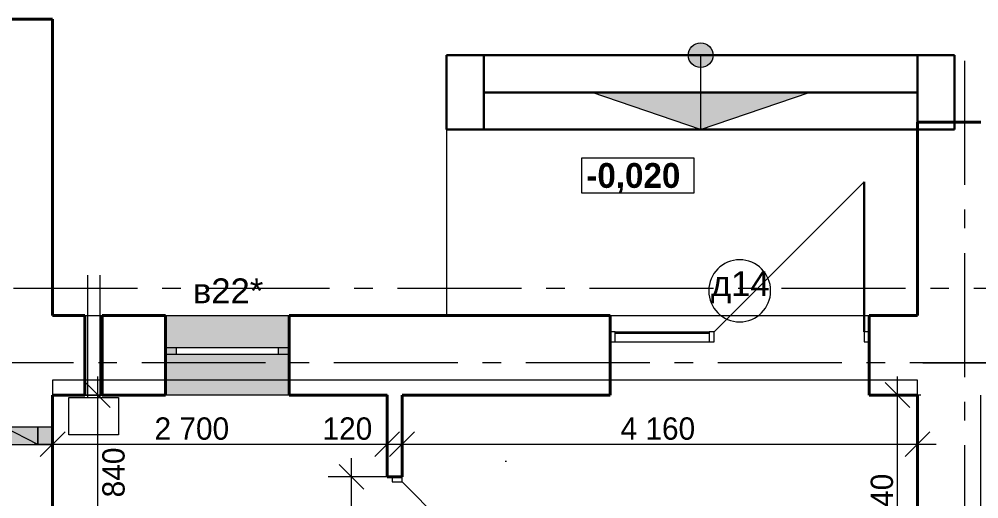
# Model space of a CAD drawing. Extents: x 299995 to 392849, y -57101 to -11292.
# Drawn here: x 349908 to 357653, y -30453 to -26587 of the extents above; entities that cross this region are included whole.
import ezdxf

# ---------------------------------------------------------------- set-up
doc = ezdxf.new("R2010")
doc.units = 0
doc.header["$MEASUREMENT"] = 0
for name, pattern in [('Wipeout_Contour', [1000, 0, -1000]), ('Крупный пунктир', [9375, 0, -9375]), ('Пунктирная', [200, 100, -100]), ('Штрихштриховая', [1550, 1000, -200, 150, -200])]:
    doc.linetypes.add(name, pattern=pattern)
for name, color, linetype, lineweight in [('0_Ном_пера__41', 7, 'Continuous', 30), ('2D-чертеж - Общий_Ном_пера__1', 7, 'Continuous', 13), ('2D-чертеж - Общий_Ном_пера__19', 255, 'Continuous', 0), ('Интерьер- Перегородка_Ном_пера__1', 7, 'Continuous', 13), ('Интерьер- Перегородка_Ном_пера__19', 255, 'Continuous', 0), ('Интерьер- Перегородка_Ном_пера__21', 7, 'Continuous', 20), ('Интерьер- Перегородка_Ном_пера__41', 7, 'Continuous', 30), ('Интерьер- Перегородка_Ном_пера__61', 7, 'Continuous', 40), ('Колонны_Ном_пера__1', 7, 'Continuous', 13), ('Колонны_Ном_пера__21', 7, 'Continuous', 20), ('котел_Ном_пера__1', 7, 'Continuous', 13), ('Лестницы внутренние_Ном_пера__21', 7, 'Continuous', 20), ('Лестницы внутренние_Ном_пера__41', 7, 'Continuous', 30), ('Линии разрезов_Ном_пера__1', 7, 'Continuous', 13), ('Отметки высот_Ном_пера__21', 7, 'Continuous', 20), ('перегородки_Ном_пера__21', 7, 'Continuous', 20), ('перегородки_Ном_пера__61', 7, 'Continuous', 40), ('Перекрытия_Ном_пера__21', 7, 'Continuous', 20)]:
    doc.layers.add(name, color=color, linetype=linetype, lineweight=lineweight)
for name, color, linetype in [('Интерьер- Перегородка', 7, 'Continuous'), ('Линии разрезов', 7, 'Continuous'), ('Отметки высот', 7, 'Continuous'), ('Перекрытия', 7, 'Continuous'), ('РОЗМІРИ ПЕРЕГОРОДОК', 7, 'Continuous')]:
    doc.layers.add(name, color=color, linetype=linetype)
for name, color, linetype, lineweight, true_color in [('Интерьер- Перегородка_Ном_пера__23', 7, 'Continuous', 20, 0xff6600), ('Интерьер- Перегородка_Ном_пера__3', 7, 'Continuous', 18, 0xdd5800), ('Колонны_Ном_пера__249', 7, 'Continuous', 13, 0xe8e8e8), ('Лестницы внутренние_Ном_пера__2', 7, 'Continuous', 13, 0x7f7f7f), ('Перекрытия_Ном_пера__191', 7, 'Continuous', 0, 0xe8e8e8), ('Перекрытия_Ном_пера__229', 7, 'Continuous', 0, 0xe8e8e8), ('Перекрытия_Ном_пера__4', 7, 'Continuous', 20, 0x016515), ('РОЗМІРИ ПЕРЕГОРОДОК_Ном_пера__98', 7, 'Continuous', 13, 0x001f3e)]:
    doc.layers.add(name, color=color, linetype=linetype, lineweight=lineweight, true_color=true_color)
doc.styles.add('СГЕНЕРИР_СТИЛЬ_1', font='')
doc.styles.add('СГЕНЕРИР_СТИЛЬ_2', font='')
doc.styles.add('СГЕНЕРИР_СТИЛЬ_3', font='')
doc.styles.add('СГЕНЕРИР_СТИЛЬ_4', font='')
doc.styles.get('СГЕНЕРИР_СТИЛЬ_1').set_extended_font_data('Arial Кириллический')
doc.styles.get('СГЕНЕРИР_СТИЛЬ_2').set_extended_font_data('Century Gothic')
doc.styles.get('СГЕНЕРИР_СТИЛЬ_3').set_extended_font_data('Arial Unicode MS Кириллический')
doc.styles.get('СГЕНЕРИР_СТИЛЬ_4').set_extended_font_data('Century Gothic', bold=True)
doc.dimstyles.new('СГЕНЕРИР_СТИЛЬ__3', dxfattribs={"dimtxt": 179.999995, "dimasz": 190, "dimexe": 0.18, "dimexo": 0, "dimgap": 0.09, "dimtad": 3, "dimdec": 0, "dimzin": 0, "dimdsep": 46, "dimtxsty": 'СГЕНЕРИР_СТИЛЬ_3', "dimblk": 'ARROWHEAD_6', "dimblk1": 'ARROWHEAD_6', "dimblk2": 'ARROWHEAD_6', "dimcen": 0.09, "dimclrd": 256, "dimclre": 256, "dimclrt": 256, "dimadec": 0, "dimazin": 0, "dimtfac": 1, "dimtdec": 4, "dimtmove": 0, "dimatfit": 3, "dimfxl": 0, "dimtolj": 1, "dimtzin": 0, "dimarcsym": 0})
doc.dimstyles.new('СГЕНЕРИР_СТИЛЬ__5', dxfattribs={"dimtxt": 179.999995, "dimasz": 190, "dimexe": 0.18, "dimexo": 0, "dimgap": 0.09, "dimtad": 1, "dimtih": 1, "dimtoh": 1, "dimdec": 0, "dimzin": 0, "dimdsep": 46, "dimtxsty": 'СГЕНЕРИР_СТИЛЬ_3', "dimblk": 'ARROWHEAD_6', "dimblk1": 'ARROWHEAD_6', "dimblk2": 'ARROWHEAD_6', "dimcen": 0.09, "dimclrd": 256, "dimclre": 256, "dimclrt": 256, "dimadec": 0, "dimazin": 0, "dimtfac": 1, "dimtdec": 4, "dimtmove": 0, "dimatfit": 3, "dimfxl": 0, "dimtolj": 1, "dimtzin": 0, "dimarcsym": 0})
doc.dimstyles.new('СГЕНЕРИР_СТИЛЬ__7', dxfattribs={"dimtxt": 179.999995, "dimasz": 190, "dimexe": 0.18, "dimexo": 0, "dimgap": 0.09, "dimtad": 1, "dimdec": 0, "dimzin": 0, "dimdsep": 46, "dimtxsty": 'СГЕНЕРИР_СТИЛЬ_3', "dimblk": 'ARROWHEAD_6', "dimblk1": 'ARROWHEAD_6', "dimblk2": 'ARROWHEAD_6', "dimcen": 0.09, "dimclrd": 256, "dimclre": 256, "dimclrt": 256, "dimadec": 0, "dimazin": 0, "dimtfac": 1, "dimtdec": 4, "dimtmove": 0, "dimatfit": 3, "dimfxl": 0, "dimtolj": 1, "dimtzin": 0, "dimarcsym": 0})

# ---------------------------------------------------------------- blocks, each defined once
blk = doc.blocks.new('*D204')
at = {"layer": 'РОЗМІРИ ПЕРЕГОРОДОК_Ном_пера__98', "linetype": 'Continuous'}
for p, q in [((356996.5, -29616.6), (356996.5, -29466.6)), ((357096.5, -29716.6), (356896.5, -29516.6)), ((357184, -29616.6), (356809, -29616.6)), ((356996.5, -31456.6), (356996.5, -29616.6)), ((356896.5, -31356.6), (357096.5, -31556.6)), ((357184, -31456.6), (356809, -31456.6))]:
    blk.add_line(p, q, dxfattribs=at)
at = {"layer": 'РОЗМІРИ ПЕРЕГОРОДОК_Ном_пера__98', "insert": (356780.5, -30853.4), "char_height": 180, "attachment_point": 1, "rotation": 90, "style": 'СГЕНЕРИР_СТИЛЬ_2'}
blk.add_mtext('{1\xa0840}', dxfattribs=at)
blk = doc.blocks.new('ARROWHEAD_6')
at = {"linetype": 'Continuous'}
for p, q in [((-0.5, -0.5), (0.5, 0.5)), ((0, 0), (-1, 0))]:
    blk.add_line(p, q, dxfattribs=at)
blk = doc.blocks.new('*D212')
at = {"layer": 'РОЗМІРИ ПЕРЕГОРОДОК_Ном_пера__98', "linetype": 'Continuous'}
for p, q in [((352589.6, -30276.6), (352589.6, -30126.6)), ((352689.6, -30376.6), (352489.6, -30176.6)), ((352878.1, -30276.6), (352402.1, -30276.6)), ((352589.6, -31196.6), (352589.6, -30276.6)), ((352489.6, -31096.6), (352689.6, -31296.6)), ((352878.1, -31196.6), (352402.1, -31196.6))]:
    blk.add_line(p, q, dxfattribs=at)
at = {"layer": 'РОЗМІРИ ПЕРЕГОРОДОК_Ном_пера__98', "insert": (352373.6, -30947.5), "char_height": 180, "attachment_point": 1, "rotation": 90, "style": 'СГЕНЕРИР_СТИЛЬ_2'}
blk.add_mtext('{920}', dxfattribs=at)
blk = doc.blocks.new('*D213')
at = {"layer": 'РОЗМІРИ ПЕРЕГОРОДОК_Ном_пера__98', "linetype": 'Continuous'}
for p, q in [((350178.1, -30200.4), (350178.1, -29616.6)), ((352878.1, -30200.4), (352878.1, -29825.4)), ((350278.1, -29912.9), (350078.1, -30112.9)), ((352978.1, -29912.9), (352778.1, -30112.9)), ((350028.1, -30012.9), (350178.1, -30012.9)), ((350178.1, -30012.9), (352878.1, -30012.9))]:
    blk.add_line(p, q, dxfattribs=at)
at = {"layer": 'РОЗМІРИ ПЕРЕГОРОДОК_Ном_пера__98', "char_height": 180, "attachment_point": 1, "style": 'СГЕНЕРИР_СТИЛЬ_2'}
for s, insert in [('{2\xa0700}', (351000.3, -29796.9)), ('{120}', (352356.2, -29796.9))]:
    blk.add_mtext(s, dxfattribs=dict(at, insert=insert))
blk = doc.blocks.new('*D214')
at = {"layer": 'РОЗМІРИ ПЕРЕГОРОДОК_Ном_пера__98', "linetype": 'Continuous'}
for p, q in [((352998.1, -30200.4), (352998.1, -29825.4)), ((352978.1, -29912.9), (352778.1, -30112.9)), ((353098.1, -29912.9), (352898.1, -30112.9)), ((352878.1, -30012.9), (352998.1, -30012.9))]:
    blk.add_line(p, q, dxfattribs=at)
blk = doc.blocks.new('*D215')
at = {"layer": 'РОЗМІРИ ПЕРЕГОРОДОК_Ном_пера__98', "linetype": 'Continuous'}
for p, q in [((357158.1, -30200.4), (357158.1, -29616.6)), ((352998.1, -30200.4), (352998.1, -29825.4)), ((353098.1, -29912.9), (352898.1, -30112.9)), ((357058.1, -30112.9), (357258.1, -29912.9)), ((352998.1, -30012.9), (357158.1, -30012.9)), ((357158.1, -30012.9), (357308.1, -30012.9))]:
    blk.add_line(p, q, dxfattribs=at)
at = {"layer": 'РОЗМІРИ ПЕРЕГОРОДОК_Ном_пера__98', "insert": (354761.3, -29796.9), "char_height": 180, "attachment_point": 1, "style": 'СГЕНЕРИР_СТИЛЬ_2'}
blk.add_mtext('{4\xa0160}', dxfattribs=at)
blk = doc.blocks.new('*D223')
at = {"layer": 'РОЗМІРИ ПЕРЕГОРОДОК_Ном_пера__98', "linetype": 'Continuous'}
for p, q in [((357668.1, -31352.9), (357668.1, -29616.6)), ((361818.5, -31352.9), (361818.5, -30977.9)), ((357768.1, -31065.4), (357568.1, -31265.4)), ((361918.5, -31065.4), (361718.5, -31265.4)), ((357518.1, -31165.4), (357668.1, -31165.4)), ((357668.1, -31165.4), (361818.5, -31165.4))]:
    blk.add_line(p, q, dxfattribs=at)
at = {"layer": 'РОЗМІРИ ПЕРЕГОРОДОК_Ном_пера__98', "char_height": 180, "attachment_point": 1, "style": 'СГЕНЕРИР_СТИЛЬ_2'}
for s, insert in [('{4\xa0150}', (359215.6, -30949.4)), ('{120}', (361296.7, -30949.4))]:
    blk.add_mtext(s, dxfattribs=dict(at, insert=insert))
blk = doc.blocks.new('*D322')
at = {"layer": 'РОЗМІРИ ПЕРЕГОРОДОК_Ном_пера__98', "linetype": 'Continuous'}
for p, q in [((350542.9, -29616.6), (350542.9, -29466.6)), ((350642.9, -29716.6), (350442.9, -29516.6)), ((350730.4, -29616.6), (350178.1, -29616.6)), ((350542.9, -31456.6), (350542.9, -29616.6)), ((350442.9, -31356.6), (350642.9, -31556.6)), ((350730.4, -31456.6), (350355.4, -31456.6))]:
    blk.add_line(p, q, dxfattribs=at)
at = {"layer": 'РОЗМІРИ ПЕРЕГОРОДОК_Ном_пера__98', "char_height": 180, "attachment_point": 1, "rotation": 90, "style": 'СГЕНЕРИР_СТИЛЬ_2'}
for s, insert in [('{1\xa0840}', (350578.9, -30642.5)), ('{120}', (350578.9, -31356.6))]:
    blk.add_mtext(s, dxfattribs=dict(at, insert=insert))
blk = doc.blocks.new('Плоскость сечения_2', base_point=(391336.3, -34668.7))
at = {"layer": 'Линии разрезов_Ном_пера__1', "linetype": 'Крупный пунктир'}
blk.add_line((391336.3, -30150.3), (303895.9, -30150.3), dxfattribs=at)
blk = doc.blocks.new('Линия_5159', base_point=(389497.3, -29356.6))
at = {"layer": 'Перекрытия_Ном_пера__4', "linetype": 'Штрихштриховая'}
blk.add_line((389097.3, -29356.6), (305925.9, -29356.6), dxfattribs=at)
blk = doc.blocks.new('Линия_5171', base_point=(357538.1, -26921.9))
at = {"layer": 'Перекрытия_Ном_пера__4', "linetype": 'Штрихштриховая'}
blk.add_line((357538.1, -26921.9), (357538.1, -54583.9), dxfattribs=at)
blk = doc.blocks.new('Линия_5187', base_point=(390011.9, -28756.6))
at = {"layer": 'Перекрытия_Ном_пера__4', "linetype": 'Штрихштриховая'}
blk.add_line((389611.9, -28756.6), (305398.8, -28756.6), dxfattribs=at)
blk = doc.blocks.new('Отметка уровня_29', base_point=(354900.8, -27846.4))
at = {"layer": 'Отметки высот_Ном_пера__21', "linetype": 'Continuous'}
for p, q in [((354445.8, -27706.4), (354445.8, -27986.4)), ((355355.9, -27706.4), (354445.8, -27706.4)), ((355355.9, -27986.4), (355355.9, -27706.4)), ((354445.8, -27986.4), (355355.9, -27986.4))]:
    blk.add_line(p, q, dxfattribs=at)
at = {"layer": 'Отметки высот_Ном_пера__21', "insert": (354485.8, -27746.4), "char_height": 200, "attachment_point": 1, "style": 'СГЕНЕРИР_СТИЛЬ_4'}
blk.add_mtext('{-0,020}', dxfattribs=at)

msp = doc.modelspace()

# ---------------------------------------------------------------- hatches: boundary and pattern name
at = {"layer": '2D-чертеж - Общий_Ном_пера__19', "linetype": 'Continuous'}
msp.add_hatch(color=256, dxfattribs=at).paths.add_polyline_path([(350058.1, -29876.6), (350058.1, -30016.6), (350178.1, -30016.6), (350178.1, -29876.6)], flags=0)
at = {"layer": 'Интерьер- Перегородка_Ном_пера__19', "linetype": 'Continuous'}
for points in [[(352088.1, -28976.6), (351088.1, -28976.6), (351088.1, -29236.6), (352088.1, -29236.6)], [(352088.1, -29236.6), (351088.1, -29236.6), (351088.1, -29616.6), (352088.1, -29616.6)]]:
    msp.add_hatch(color=256, dxfattribs=at).paths.add_polyline_path(points, flags=0)
at = {"layer": 'Колонны_Ном_пера__249', "linetype": 'Continuous'}
msp.add_hatch(color=256, dxfattribs=at).paths.add_polyline_path([(350058.1, -30016.6), (350058.1, -29876.6), (349788.1, -29876.6), (349788.1, -30016.6)], flags=0)
at = {"layer": 'Лестницы внутренние_Ном_пера__2', "linetype": 'Continuous'}
for points in [[(355408.1, -26976.6, 1), (355408.1, -26776.6, 1)], [(355408.1, -27476.6), (356283.1, -27176.6), (354533.1, -27176.6)]]:
    msp.add_hatch(color=256, dxfattribs=at).paths.add_polyline_path(points, flags=0)

# ---------------------------------------------------------------- linework, layer by layer
at = {"layer": '0_Ном_пера__41', "linetype": 'Continuous'}
for p, q in [((353658.2, -26876.6), (353358.1, -26876.6)), ((353358.1, -26876.6), (353358.1, -27476.6)), ((353658.2, -27476.6), (353658.2, -26876.6)), ((357458.2, -26876.6), (357158.1, -26876.6)), ((357158.1, -26876.6), (357158.1, -27476.6)), ((357458.2, -27476.6), (357458.2, -26876.6)), ((353358.1, -27476.6), (353658.2, -27476.6)), ((357158.1, -27476.6), (357458.2, -27476.6))]:
    msp.add_line(p, q, dxfattribs=at)
at = {"layer": '2D-чертеж - Общий_Ном_пера__1', "linetype": 'Continuous'}
for p, q in [((350058.1, -29876.6), (350058.1, -30016.6)), ((350178.1, -29876.6), (350058.1, -29876.6)), ((350178.1, -30016.6), (350178.1, -29876.6)), ((350058.1, -30016.6), (350178.1, -30016.6))]:
    msp.add_line(p, q, dxfattribs=at)
at = {"layer": 'Интерьер- Перегородка_Ном_пера__1', "linetype": 'Continuous'}
for p, q in [((350438.1, -28976.6), (350578.1, -28976.6)), ((354718.1, -29116.6), (355478.1, -29116.6)), ((350438.1, -29616.6), (350578.1, -29616.6))]:
    msp.add_line(p, q, dxfattribs=at)
at = {"layer": 'Интерьер- Перегородка_Ном_пера__21', "linetype": 'Continuous'}
for p, q in [((355518.1, -29106.6), (356728.1, -27896.6)), ((354718.1, -29106.6), (355478.1, -29106.6)), ((354718.1, -29186.6), (355478.1, -29186.6))]:
    msp.add_line(p, q, dxfattribs=at)
at = {"layer": 'Интерьер- Перегородка_Ном_пера__21', "linetype": 'Пунктирная'}
for p, q in [((354678.1, -29106.6), (354678.1, -29186.6)), ((354718.1, -29106.6), (354678.1, -29106.6)), ((354718.1, -29146.6), (354718.1, -29106.6)), ((355478.1, -29106.6), (355478.1, -29186.6)), ((355518.1, -29106.6), (355478.1, -29106.6)), ((355518.1, -29146.6), (355518.1, -29106.6)), ((356728.1, -29106.6), (356728.1, -29146.6)), ((356768.1, -29106.6), (356728.1, -29106.6)), ((356768.1, -29186.6), (356768.1, -29106.6)), ((354678.1, -29186.6), (354718.1, -29186.6)), ((354718.1, -29172), (354718.1, -29146.6)), ((354718.1, -29186.6), (354718.1, -29172)), ((355478.1, -29186.6), (355518.1, -29186.6)), ((355518.1, -29172), (355518.1, -29146.6)), ((355518.1, -29186.6), (355518.1, -29172)), ((356728.1, -29146.6), (356728.1, -29172)), ((356728.1, -29172), (356728.1, -29186.6)), ((356728.1, -29186.6), (356768.1, -29186.6))]:
    msp.add_line(p, q, dxfattribs=at)
at = {"layer": 'Интерьер- Перегородка_Ном_пера__3', "linetype": 'Continuous'}
for p, q in [((351088.1, -28976.6), (352088.1, -28976.6)), ((352088.1, -29616.6), (351088.1, -29616.6))]:
    msp.add_line(p, q, dxfattribs=at)
for start, end in [(0, 180), (180, 0)]:
    msp.add_arc((355723.1, -28776.6), 250, start, end, dxfattribs=at)
at = {"layer": 'Интерьер- Перегородка_Ном_пера__41', "linetype": 'Continuous'}
msp.add_line((356728.1, -29106.6), (356728.1, -27896.6), dxfattribs=at)
at = {"layer": 'Интерьер- Перегородка_Ном_пера__61', "linetype": 'Continuous'}
for p, q in [((350178.1, -26586.6), (349798.1, -26586.6)), ((350178.1, -28376.6), (350178.1, -26586.6)), ((357668.1, -27416.5), (357158.1, -27416.5)), ((357158.1, -27416.5), (357158.1, -28976.6)), ((350178.1, -28976.6), (350178.1, -28376.6)), ((350438.1, -28976.6), (350178.1, -28976.6)), ((350438.1, -29236.6), (350438.1, -28976.6)), ((350578.1, -29236.6), (350578.1, -28976.6)), ((351088.1, -28976.6), (350578.1, -28976.6)), ((351088.1, -28976.6), (351088.1, -29616.6)), ((354678.1, -28976.6), (352088.1, -28976.6)), ((352088.1, -28976.6), (352088.1, -29616.6)), ((354678.1, -28976.6), (354678.1, -29616.6)), ((357158.1, -28976.6), (356768.1, -28976.6)), ((356768.1, -28976.6), (356768.1, -29616.6)), ((350438.1, -29236.6), (350438.1, -29616.6)), ((350578.1, -29236.6), (350578.1, -29616.6)), ((350178.1, -29616.6), (350438.1, -29616.6)), ((350178.1, -31456.6), (350178.1, -29616.6)), ((350578.1, -29616.6), (351088.1, -29616.6)), ((352088.1, -29616.6), (352878.1, -29616.6)), ((352998.1, -29616.6), (354678.1, -29616.6)), ((356768.1, -29616.6), (357158.1, -29616.6)), ((357158.1, -29616.6), (357158.1, -31456.6))]:
    msp.add_line(p, q, dxfattribs=at)
at = {"layer": 'Колонны_Ном_пера__1', "linetype": 'Continuous'}
msp.add_line((350058.1, -30016.6), (349788.1, -29876.6), dxfattribs=at)
at = {"layer": 'Колонны_Ном_пера__21', "linetype": 'Continuous'}
for p, q in [((350058.1, -29876.6), (349788.1, -29876.6)), ((350058.1, -30016.6), (350058.1, -29876.6)), ((349788.1, -30016.6), (350058.1, -30016.6))]:
    msp.add_line(p, q, dxfattribs=at)
at = {"layer": 'котел_Ном_пера__1', "linetype": 'Continuous'}
for p, q in [((350458.4, -28649.7), (350458.4, -29636.6)), ((350558.4, -28649.7), (350558.4, -29636.6)), ((350308.4, -29636.6), (350708.4, -29636.6)), ((350308.4, -29936.6), (350308.4, -29636.6)), ((350708.4, -29636.6), (350708.4, -29936.6)), ((350708.4, -29936.6), (350308.4, -29936.6))]:
    msp.add_line(p, q, dxfattribs=at)
at = {"layer": 'Лестницы внутренние_Ном_пера__21', "linetype": 'Continuous'}
for p, q in [((355408.1, -26876.6), (355408.1, -27476.6)), ((355408.1, -27476.6), (354533.1, -27176.6)), ((354533.1, -27176.6), (356283.1, -27176.6)), ((355408.1, -27476.6), (356283.1, -27176.6))]:
    msp.add_line(p, q, dxfattribs=at)
msp.add_circle((355408.1, -26876.6), 100, dxfattribs=at)
at = {"layer": 'Лестницы внутренние_Ном_пера__41', "linetype": 'Continuous'}
for p, q in [((353658.1, -26876.6), (353658.1, -27476.6)), ((357158.1, -26876.6), (353658.1, -26876.6)), ((357158.1, -26876.6), (353658.1, -26876.6)), ((357158.1, -26876.6), (357158.1, -27476.6)), ((357158.1, -27176.6), (353658.1, -27176.6)), ((357158.1, -27476.6), (353658.1, -27476.6)), ((357158.1, -27476.6), (353658.1, -27476.6))]:
    msp.add_line(p, q, dxfattribs=at)
at = {"layer": 'перегородки_Ном_пера__21', "linetype": 'Continuous'}
for p, q in [((352998.1, -30276.6), (352918.1, -30276.6)), ((352918.1, -30276.6), (352918.1, -30316.6)), ((352998.1, -30316.6), (352998.1, -30276.6)), ((352918.1, -30316.6), (352932.7, -30316.6)), ((352932.7, -30316.6), (352958.1, -30316.6)), ((352958.1, -30316.6), (352998.1, -30316.6)), ((352998.1, -30316.6), (353838.1, -31156.6))]:
    msp.add_line(p, q, dxfattribs=at)
at = {"layer": 'перегородки_Ном_пера__61', "linetype": 'Continuous'}
for p, q in [((352878.1, -29616.6), (352878.1, -30276.6)), ((352998.1, -30276.6), (352998.1, -29616.6)), ((352998.1, -30276.6), (352878.1, -30276.6))]:
    msp.add_line(p, q, dxfattribs=at)
at = {"layer": 'Перекрытия_Ном_пера__191', "linetype": 'Continuous'}
for p, q in [((357158.1, -29496.6), (350178.1, -29496.6)), ((350178.1, -29496.6), (350178.1, -35946.6)), ((357158.1, -35946.6), (357158.1, -29496.6))]:
    msp.add_line(p, q, dxfattribs=at)
at = {"layer": 'Перекрытия_Ном_пера__21', "linetype": 'Continuous'}
for p, q in [((357158.1, -27476.6), (353358.1, -27476.6)), ((353358.1, -27476.6), (353358.1, -28976.6)), ((357158.1, -28976.6), (357158.1, -27476.6)), ((353358.1, -28976.6), (357158.1, -28976.6))]:
    msp.add_line(p, q, dxfattribs=at)
at = {"layer": 'Перекрытия_Ном_пера__229', "linetype": 'Continuous'}
msp.add_line((352735.3, -29616.6), (352884.7, -29616.6), dxfattribs=at)
at = {"layer": 'Перекрытия_Ном_пера__4', "linetype": 'Штрихштриховая'}
msp.add_line((357202, -29356.6), (358323.9, -29356.6), dxfattribs=at)

# ---------------------------------------------------------------- block references
at = {"layer": 'Линии разрезов'}
msp.add_blockref('Плоскость сечения_2', (391336.3, -34668.7), dxfattribs=at)
at = {"layer": 'Отметки высот'}
msp.add_blockref('Отметка уровня_29', (354900.8, -27846.4), dxfattribs=at)
at = {"layer": 'Перекрытия', "linetype": 'Штрихштриховая'}
for name, p in [('Линия_5171', (357538.1, -26921.9)), ('Линия_5187', (390011.9, -28756.6))]:
    msp.add_blockref(name, p, dxfattribs=at)

# ---------------------------------------------------------------- texts
at = {"layer": 'Интерьер- Перегородка_Ном_пера__3', "linetype": 'Continuous', "char_height": 200, "attachment_point": 7, "style": 'СГЕНЕРИР_СТИЛЬ_1'}
for s, insert in [('{д14}', (355490.8, -28876.6)), ('{в22*}', (351310.1, -28876.6))]:
    msp.add_mtext(s, dxfattribs=dict(at, insert=insert))

# ---------------------------------------------------------------- dimensions: what is measured, and where the dimension line sits
at = {"layer": 'РОЗМІРИ ПЕРЕГОРОДОК', "linetype": 'Continuous'}
for base, p1, p2, dimstyle, picture, middle in [((350542.9, -35826.6), (353540.6, -31456.6), (350178.1, -29616.6), 'СГЕНЕРИР_СТИЛЬ__3', '*D322', (350668.9, -30333.9)), ((356996.5, -35826.6), (353540.6, -31456.6), (357158.1, -29616.6), 'СГЕНЕРИР_СТИЛЬ__7', '*D204', (356870.5, -30544.9)), ((352589.6, -31456.6), (352878.1, -31196.6), (352878.1, -30276.6), 'СГЕНЕРИР_СТИЛЬ__7', '*D212', (352463.6, -30745.1))]:
    dim = msp.add_linear_dim(base=base, p1=p1, p2=p2, angle=90, dimstyle=dimstyle, dxfattribs=at)
    dim.commit()
    dim.dimension.update_dxf_attribs({"geometry": picture, "text_midpoint": middle})
for base, p1, p2, picture, middle in [((350178.1, -30012.9), (350178.1, -29616.6), (352878.1, -30216.6), '*D213', (351308.9, -29886.9)), ((350178.1, -30012.9), (352998.1, -30216.6), (357158.1, -29616.6), '*D215', (355069.8, -29886.9)), ((357668.1, -31165.4), (357668.1, -29616.6), (361818.5, -30536.6), '*D223', (359524.1, -31039.4)), ((350178.1, -30012.9), (352878.1, -30216.6), (352998.1, -30216.6), '*D214', (352558.6, -29886.9))]:
    dim = msp.add_linear_dim(base=base, p1=p1, p2=p2, dimstyle='СГЕНЕРИР_СТИЛЬ__5', dxfattribs=at)
    dim.commit()
    dim.dimension.update_dxf_attribs({"geometry": picture, "text_midpoint": middle})

# ---------------------------------------------------------------- next in the draw order: wipeouts: each hides what was drawn before it
at = {"linetype": 'Wipeout_Contour', "ltscale": 1411214.53038585}
msp.add_wipeout([(351178.1, -29286.6), (351998.1, -29286.6), (351998.1, -29236.6), (351178.1, -29236.6)], dxfattribs=at).dxf.layer = 'Интерьер- Перегородка'

# ---------------------------------------------------------------- next in the draw order: linework, layer by layer
at = {"layer": 'Интерьер- Перегородка_Ном_пера__23', "linetype": 'Continuous'}
for p, q in [((351178.1, -29236.6), (351088.1, -29236.6)), ((351178.1, -29286.6), (351178.1, -29236.6)), ((352088.1, -29236.6), (351998.1, -29236.6)), ((351998.1, -29236.6), (351998.1, -29286.6)), ((351088.1, -29286.6), (351178.1, -29286.6)), ((351998.1, -29286.6), (352088.1, -29286.6))]:
    msp.add_line(p, q, dxfattribs=at)
at = {"layer": 'Интерьер- Перегородка_Ном_пера__3', "linetype": 'Continuous'}
for p, q in [((351998.1, -29236.6), (351178.1, -29236.6)), ((351178.1, -29286.6), (351998.1, -29286.6))]:
    msp.add_line(p, q, dxfattribs=at)

# ---------------------------------------------------------------- next in the draw order: block references
at = {"layer": 'Перекрытия', "linetype": 'Штрихштриховая'}
msp.add_blockref('Линия_5159', (389497.3, -29356.6), dxfattribs=at)

doc.saveas('drawing.dxf')
